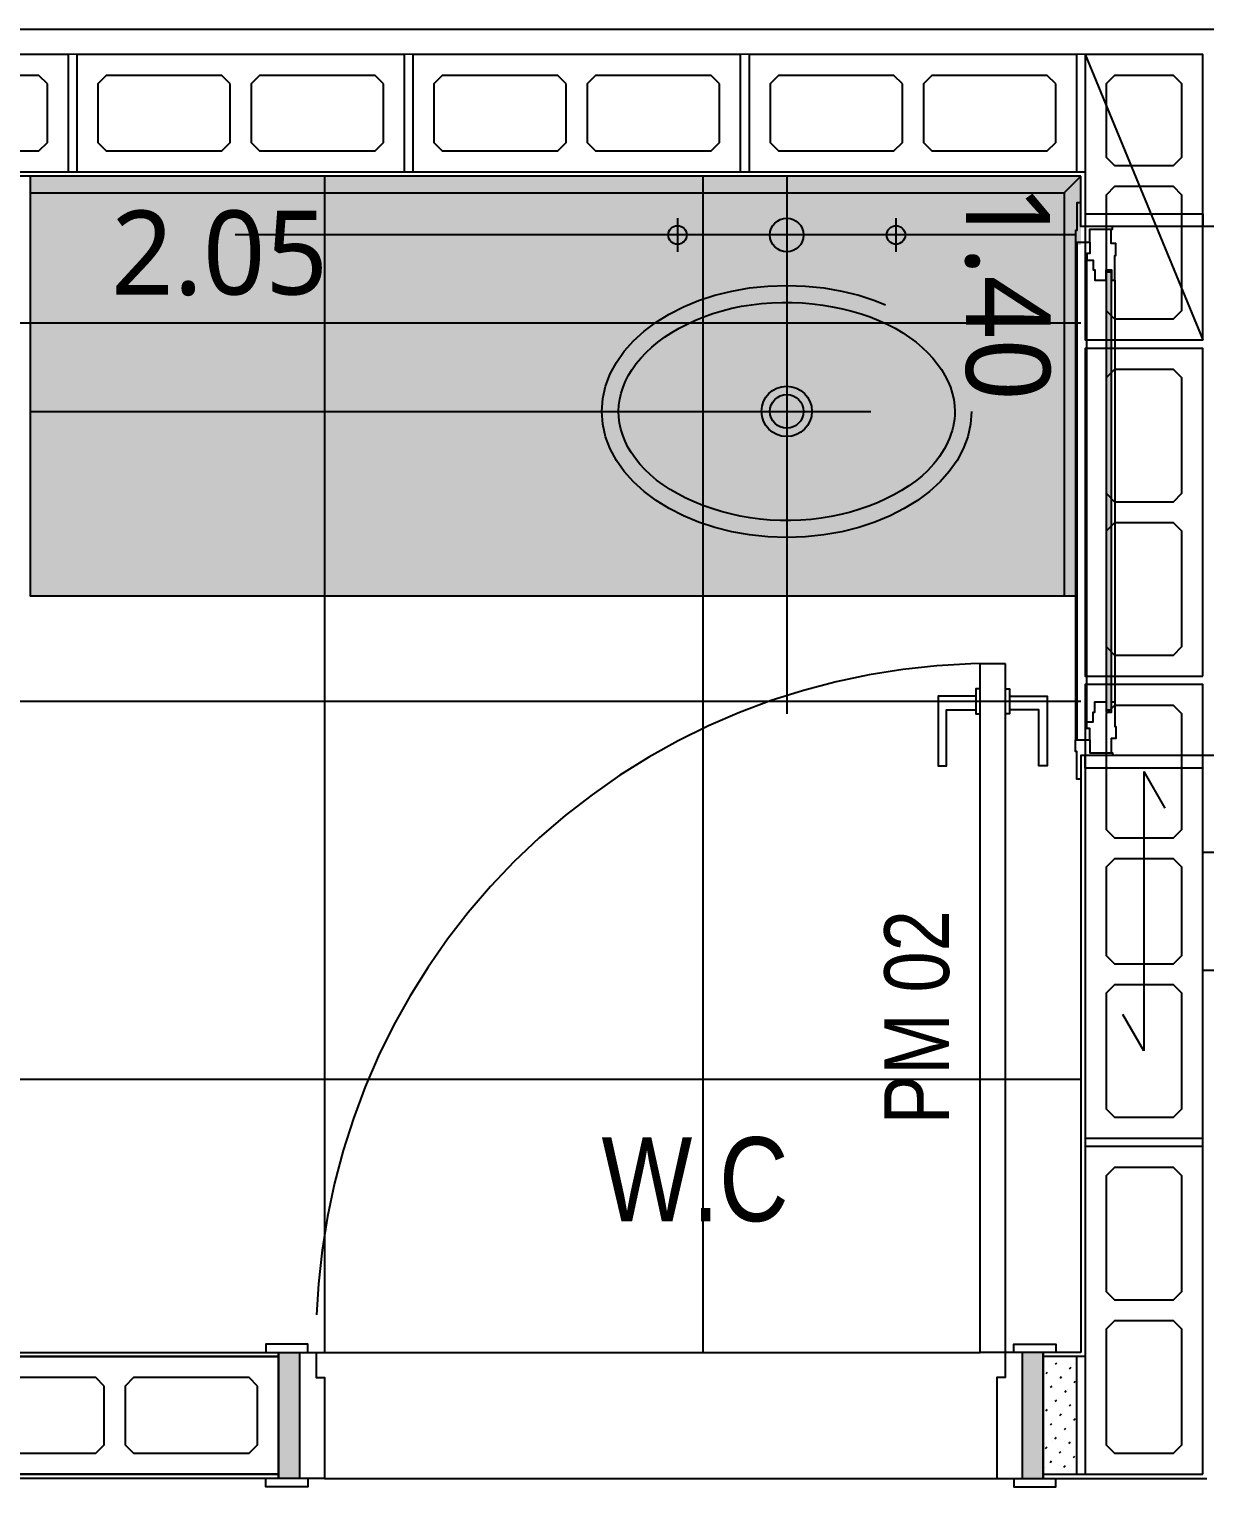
# Model space of a CAD drawing. Header units: millimetres. Extents: x -16.5 to 79.8, y -29.3 to 65.7.
# Drawn here: x 15.273 to 16.672, y -5.835 to -4.1 of the extents above; entities that cross this region are included whole.
import ezdxf

# ---------------------------------------------------------------- set-up
doc = ezdxf.new("R2010")
doc.units = ezdxf.units.MM
doc.header["$LTSCALE"] = 20
doc.linetypes.add('HIDDEN', pattern=[0.375, 0.25, -0.125])
for name, color, linetype in [('ARQ-STA - COTAS_ALVENARIA', 1, 'Continuous'), ('ARQ-STA - JANELAS', 4, 'Continuous'), ('ARQ-STA - MOBILIÁRIO_GERAL', 251, 'Continuous'), ('ARQ-STA - PISOS_APARTAMENTOS - BANHEIROS', 8, 'Continuous'), ('ARQ-STA - PORTAS', 4, 'Continuous'), ('ARQ-STA - PORTAS_NOMENCLATURA', 4, 'Continuous'), ('ARQ-STA - REVESTIMENTOS', 4, 'Continuous'), ('ARQ-STA - TEXTOS', 2, 'Continuous'), ('ESTRUTURA - ARQ-STA - ALVENARIA_ESTRUTURAL', 5, 'Continuous'), ('ESTRUTURA - ARQ-STA - BLOCOS_ESTRUTURAIS', 250, 'Continuous')]:
    doc.layers.add(name, color=color, linetype=linetype)
doc.styles.add('COTAS', font='segoeuil.ttf')
doc.styles.add('PADRÃO', font='ARIALN.TTF')

# ---------------------------------------------------------------- blocks, each defined once
blk = doc.blocks.new('MS - L1A - PRE - TOB - TIPO_1_AO_16 - MOBILIÁRIO - LAYOUT_GERAL')
at = {"layer": 'ARQ-STA - MOBILIÁRIO_GERAL'}
h = blk.add_hatch(color=255, dxfattribs=at)
h.dxf.hatch_style = 1
h.paths.add_polyline_path([(3336.701560092415, 1266.854165399556), (3336.701560092415, 1266.936249597186), (3335.451715378833, 1266.936249597186), (3335.451715378833, 1266.436249597187), (3336.695154366566, 1266.436249597187), (3336.695154366566, 1266.821145544759), (3336.69698377469, 1266.821145544759), (3336.69698377469, 1266.854165399556)])
for points in [[(3336.695154366566, 1266.436249597187), (3335.451715378833, 1266.436249597187), (3335.451715378833, 1266.936249597186)], [(3336.681560092415, 1266.916249597187), (3336.701560092415, 1266.936249597186)], [(3335.451715378833, 1266.916249597187), (3336.681560092415, 1266.916249597187), (3336.681560092415, 1266.436252343997)]]:
    blk.add_lwpolyline(points, dxfattribs=at)
at = {"layer": 'ARQ-STA - MOBILIÁRIO_GERAL', "linetype": 'HIDDEN', "ltscale": 0.2}
for points in [[(3336.351555516286, 1266.936249597186), (3336.351556601139, 1266.296252363607)], [(3336.695154366566, 1266.866247981959), (3335.45169783627, 1266.866247981959)], [(3335.45169783627, 1266.65624798196), (3336.695154366566, 1266.65624798196)]]:
    blk.add_lwpolyline(points, dxfattribs=at)
at = {"layer": 'ARQ-STA - MOBILIÁRIO_GERAL', "linetype": 'HIDDEN', "ltscale": 0.1}
for points in [[(3336.221555516284, 1266.886252363607), (3336.221555516284, 1266.846252363607)], [(3336.481555516284, 1266.886252363607), (3336.481555516284, 1266.846252363607)]]:
    blk.add_lwpolyline(points, dxfattribs=at)
at = {"layer": 'ARQ-STA - MOBILIÁRIO_GERAL', "ltscale": 5}
for centre, radius in [((3336.221555516284, 1266.866252363606), 0.0109999999999673), ((3336.351555516283, 1266.866252363606), 0.02), ((3336.481555516284, 1266.866252363606), 0.0109999999999673), ((3336.35155672827, 1266.656252363607), 0.03), ((3336.35155672827, 1266.656252363607), 0.02)]:
    blk.add_circle(centre, radius, dxfattribs=at)
at = {"layer": 'ARQ-STA - MOBILIÁRIO_GERAL', "linetype": 'HIDDEN', "ltscale": 0.2}
blk.add_ellipse((3336.35155672827, 1266.656252363607), major_axis=(0.2199999999997999, 0), ratio=0.6818181818181818, dxfattribs=at)
at = {"layer": 'ARQ-STA - MOBILIÁRIO_GERAL'}
blk.add_open_spline([(3336.551556728271, 1266.656252363607), (3336.551556728271, 1266.694346566458), (3336.522886878727, 1266.734717042048), (3336.419588982753, 1266.785392686983), (3336.347516641031, 1266.793014168392), (3336.224683147396, 1266.764944770291), (3336.176679286034, 1266.72992971937), (3336.142546211638, 1266.654779036504), (3336.15238670248, 1266.614117536036), (3336.226400784398, 1266.547289791309), (3336.291189406953, 1266.525264828356), (3336.421448127182, 1266.527314833242), (3336.484491243812, 1266.55136392864), (3336.540793655884, 1266.607400380294), (3336.551556728271, 1266.632093905021), (3336.551556728271, 1266.656252363607)], degree=3, knots=[0, 0, 0, 0, 0.9470934410323923, 0.9470934410323923, 1.894186882064785, 1.894186882064785, 2.841280323097176, 2.841280323097176, 3.788373764129569, 3.788373764129569, 4.735467205161962, 4.735467205161962, 5.682560646194355, 5.682560646194355, 6.283185307179585, 6.283185307179585, 6.283185307179585, 6.283185307179585], dxfattribs=at)

msp = doc.modelspace()

# ---------------------------------------------------------------- hatches: boundary and pattern name
at = {"layer": 'ARQ-STA - JANELAS', "true_color": 0xaeeae5}
h = msp.add_hatch(color=254, dxfattribs=at)
h.dxf.hatch_style = 1
h.paths.add_polyline_path([(16.56113002697209, -4.389401777010537), (16.55502827000505, -4.389401777010537), (16.55502827000505, -4.910039313715604), (16.56113002697209, -4.910039313715604)])
at = {"layer": 'ARQ-STA - PISOS_APARTAMENTOS - BANHEIROS'}
h = msp.add_hatch(dxfattribs=at)
h.set_pattern_fill('_USER', color=256, scale=0.45, double=1, pattern_type=0)
h.set_pattern_definition([(0, (15.17492166579451, -4.450033325217902), (0, 0.45), []), (90, (15.17492166579451, -4.450033325217902), (-0.45, 2.755455298081545e-17), [])])
h.paths.add_polyline_path([(14.4749216657956, -4.27503332521772), (16.52492166579487, -4.27503332521772), (16.52492166579487, -5.675033325217584), (14.4749216657956, -5.675033325217584)])
at = {"layer": 'ARQ-STA - PORTAS'}
h = msp.add_hatch(color=23, dxfattribs=at)
h.dxf.hatch_style = 1
h.paths.add_polyline_path([(15.59490455041947, -5.825016184337819), (15.59490455041947, -5.675016184337955), (15.56990455041996, -5.675016184337955), (15.56990455041996, -5.825016184337819)])
h.paths.add_polyline_path([(16.47990455041913, -5.675016184337955), (16.45490455041962, -5.675016184337955), (16.45490455041962, -5.825016184337819), (16.47990455041913, -5.825016184337819)])

# ---------------------------------------------------------------- linework, layer by layer
at = {"layer": 'ARQ-STA - JANELAS', "color": 1}
for points in [[(16.52481220711327, -4.306812923472283), (16.52023588938807, -4.306812923472283), (16.52023588938807, -4.339832778269486), (16.51840648126456, -4.339832778269486), (16.51840648126456, -4.353403784620898), (16.53551193229653, -4.353403784620898), (16.53551193229653, -4.338134970814938), (16.5623380124601, -4.338134970814938), (16.5623380124601, -4.334720545362618), (16.52481220711327, -4.334720545362618), (16.52481220711327, -4.306788151696058)], [(16.53551193229653, -4.353403784620898), (16.53551193229653, -4.366965286911839), (16.53195256389638, -4.366965286911839), (16.53195256389638, -4.374999266917914), (16.53965892701963, -4.374999266917914), (16.53965892701963, -4.386512756522936), (16.54126246875053, -4.386512756522936), (16.54126246875053, -4.398716270456791), (16.55502827000505, -4.398716270456791), (16.55502827000505, -4.386461908548629), (16.56113002697209, -4.386461908548629), (16.56113002697209, -4.398716270456791), (16.56508291438201, -4.398716270456791), (16.56508291438201, -4.369427837015539), (16.5663032657754, -4.369427837015539), (16.5663032657754, -4.355190404093012), (16.5609359094894, -4.355190404093012), (16.5609359094894, -4.338134970814938)], [(16.53551193229653, -4.946037306105243), (16.53551193229653, -4.932475803814302), (16.53195256389638, -4.932475803814302), (16.53195256389638, -4.924441823807317), (16.53965892701963, -4.924441823807317), (16.53965892701963, -4.912928334202295), (16.54126246875053, -4.912928334202295), (16.54126246875053, -4.90072482026844), (16.55502827000505, -4.90072482026844), (16.55502827000505, -4.912979182177512), (16.56113002697209, -4.912979182177512), (16.56113002697209, -4.90072482026844), (16.56508291438201, -4.90072482026844), (16.56508291438201, -4.930013253709692), (16.5663032657754, -4.930013253709692), (16.5663032657754, -4.944250686633129), (16.5609359094894, -4.944250686633129), (16.5609359094894, -4.961306119910294)], [(16.52481220711327, -4.992628167252949), (16.52023588938807, -4.992628167252949), (16.52023588938807, -4.959608312456655), (16.51840648126456, -4.959608312456655), (16.51840648126456, -4.946037306105243), (16.53551193229653, -4.946037306105243), (16.53551193229653, -4.961306119910294), (16.5623380124601, -4.961306119910294), (16.5623380124601, -4.964720545362614), (16.52481220711327, -4.964720545362614), (16.52481220711327, -4.992652939030084)]]:
    msp.add_lwpolyline(points, dxfattribs=at)
at = {"layer": 'ARQ-STA - JANELAS', "color": 250}
for points in [[(16.51840648126456, -4.353403784620898), (16.51840648126456, -4.946037306105243)], [(16.52023588938807, -4.353403784620898), (16.52023588938807, -4.946037306105243)]]:
    msp.add_lwpolyline(points, dxfattribs=at)
at = {"layer": 'ARQ-STA - JANELAS', "color": 250, "linetype": 'HIDDEN', "ltscale": 0.25}
for points in [[(16.53195256389638, -4.924441823807317), (16.53195256389638, -4.374999266917914)], [(16.56508291438201, -4.398716270456791), (16.56508291438201, -4.90072482026844)]]:
    msp.add_lwpolyline(points, dxfattribs=at)
at = {"layer": 'ARQ-STA - JANELAS', "color": 250}
msp.add_lwpolyline([(16.56113002697209, -4.389401777010537), (16.55502827000505, -4.389401777010537), (16.55502827000505, -4.910039313715604), (16.56113002697209, -4.910039313715604)], close=True, dxfattribs=at)
at = {"layer": 'ARQ-STA - PORTAS', "color": 1}
msp.add_lwpolyline([(16.43490455042281, -4.855016184334931), (16.43490455042281, -5.675016184337841), (16.40490455042398, -5.675016184337841), (16.40490455042398, -4.855016184334931)], close=True, dxfattribs=at)
at = {"layer": 'ARQ-STA - PORTAS'}
for points in [[(16.40490455042398, -4.885016184334904), (16.39990455042478, -4.885016184334904), (16.39990455042478, -4.91501618433374), (16.40490455042398, -4.91501618433374)], [(16.43490455042281, -4.885016184334904), (16.43990455042201, -4.885016184334904), (16.43990455042201, -4.91501618433374), (16.43490455042281, -4.91501618433374)], [(16.39990455042478, -4.8940161843331), (16.3549045503956, -4.894016184311272), (16.35490455035922, -4.977016184335002), (16.36490455035944, -4.97701618433864), (16.36490455038855, -4.910016184324991), (16.39990455042478, -4.910016184341816)], [(16.43990455042201, -4.8940161843331), (16.48490455045119, -4.894016184311272), (16.48490455048757, -4.977016184335002), (16.47490455048736, -4.97701618433864), (16.47490455045825, -4.910016184324991), (16.43990455042201, -4.910016184341816)]]:
    msp.add_lwpolyline(points, dxfattribs=at)
at = {"layer": 'ARQ-STA - PORTAS', "color": 2}
for points in [[(15.60490455041787, -5.675016184337955), (15.60490455041787, -5.665016184337964), (15.55490455041678, -5.665016184337964), (15.55490455041678, -5.675016184338069)], [(16.44490455042122, -5.675016184337841), (16.44490455042122, -5.66501618433785), (16.49490455042231, -5.66501618433785), (16.49490455042231, -5.675016184337955)], [(15.60490455041787, -5.825016184338046), (15.60490455041787, -5.835016184338037), (15.55490455041678, -5.835016184338037), (15.55490455041678, -5.825016184337932)], [(16.44490455042122, -5.825016184337932), (16.44490455042122, -5.835016184337923), (16.49490455042231, -5.835016184337923), (16.49490455042231, -5.825016184337819)]]:
    msp.add_lwpolyline(points, dxfattribs=at)
at = {"layer": 'ARQ-STA - PORTAS', "color": 4}
for points in [[(15.56990455041996, -5.675016184337955), (15.59490455041947, -5.675016184337955), (15.59490455041947, -5.825016184337819), (15.56990455041996, -5.825016184337819)], [(16.47990455041913, -5.675016184337955), (16.45490455041962, -5.675016184337955), (16.45490455041962, -5.825016184337819), (16.47990455041913, -5.825016184337819)]]:
    msp.add_lwpolyline(points, close=True, dxfattribs=at)
at = {"layer": 'ARQ-STA - PORTAS', "color": 1}
for points in [[(15.59490455041947, -5.675016184337955), (15.61490455041627, -5.675016184337955), (15.61490455041991, -5.705016184337587), (15.62490455042012, -5.705016184337587), (15.62490455042012, -5.825016184337932), (15.59490455041947, -5.825016184337932)], [(16.45490455041962, -5.675016184337841), (16.43490455042281, -5.675016184337841), (16.43490455041918, -5.705016184337473), (16.42490455041896, -5.705016184337473), (16.42490455041896, -5.825016184337819), (16.45490455041962, -5.825016184337819)]]:
    msp.add_lwpolyline(points, dxfattribs=at)
at = {"layer": 'ARQ-STA - PORTAS', "color": 250, "linetype": 'HIDDEN', "ltscale": 0.25}
for points in [[(15.61490455041627, -5.675016184432429), (16.40490455042398, -5.675016184337841)], [(15.62490455042012, -5.825016184337819), (16.42490455041896, -5.825016184337819)]]:
    msp.add_lwpolyline(points, dxfattribs=at)
msp.add_arc((16.4199045504234, -5.660016184343725), 0.8051397394329386, 88.93250031631288, 181.067499690042, dxfattribs=at)
at = {"layer": 'ARQ-STA - REVESTIMENTOS'}
for p, q in [((13.59987192796627, -4.100021794852474), (16.69981220711344, -4.100022303589476)), ((16.52481220711326, -4.275021288096531), (14.4748234281413, -4.275021288096531)), ((16.52481220711325, -4.334720545362569), (16.52481220711326, -4.275021288096531)), ((16.52993250675595, -4.319720545362683), (16.52993250675595, -4.334720545362555)), ((16.66993199999993, -4.319720545362683), (16.66993199999993, -4.334720545362783)), ((16.69981220711343, -4.334720545362797), (16.52481220711325, -4.334720545362569)), ((16.69981271386933, -4.964720545362614), (16.52481271386915, -4.964720545362614)), ((16.52481271386915, -4.964720545362614), (16.52481271386916, -5.675016184337955)), ((16.52993250675602, -4.979720545362794), (16.52993250675602, -4.964720545362693)), ((16.66993199999999, -4.979720545362794), (16.66993199999999, -4.964720545362693)), ((14.47482342814084, -5.675016184338182), (15.56981289485504, -5.675016184338182)), ((15.56981289485504, -5.675016184338182), (15.56981289485504, -5.680016184338293)), ((16.52481271386916, -5.675016184337955), (16.47981289485398, -5.675016184337955)), ((16.47981289485398, -5.675016184337955), (16.47981289485398, -5.680016184338063)), ((15.56981289485504, -5.825015677582378), (13.6248232471574, -5.825015677564642)), ((15.56981289485504, -5.820015677582269), (15.56981289485504, -5.825015677582378)), ((16.47981289485398, -5.820015677582269), (16.47981289485398, -5.825015677582378)), ((16.47981289485398, -5.825015677582378), (16.67481220711335, -5.825015677582378))]:
    msp.add_line(p, q, dxfattribs=at)
at = {"layer": 'ESTRUTURA - ARQ-STA - ALVENARIA_ESTRUTURAL'}
for p, q in [((16.66993199999999, -4.129996999999974), (13.32948217648652, -4.129733443973858)), ((16.66993199999999, -4.319720545362683), (16.66993199999999, -4.129996999999974)), ((13.56993199999999, -4.269996999999975), (16.529932, -4.269996999999975)), ((16.529932, -4.269996999999975), (16.5299315, -4.319720545362683)), ((16.5299315, -4.319720545362683), (16.66993199999999, -4.319720545362683)), ((16.66993199999998, -4.979708728001244), (16.52993199999999, -4.979708728001244)), ((16.52993199999999, -4.979708728001244), (16.529932, -5.679996999999986)), ((16.66993199999999, -5.079996999999977), (16.66993199999998, -4.979708728001244)), ((18.019932, -5.079996999999977), (16.66993199999999, -5.079996999999977)), ((16.66993199999999, -5.819996999999979), (16.66993199999999, -5.21999699999997)), ((16.66993199999999, -5.21999699999997), (17.879932, -5.21999699999997)), ((11.87993199999999, -5.679996999999977), (15.56993199999999, -5.679996999999977)), ((15.56993199999999, -5.679996999999977), (15.56993199999999, -5.819996999999979)), ((16.529932, -5.679996999999986), (16.47993199999999, -5.679996999999986)), ((16.47993199999999, -5.679996999999986), (16.47993199999999, -5.819996999999979)), ((15.56993199999999, -5.819996999999979), (13.619932, -5.819996999999979)), ((16.47993199999999, -5.819996999999979), (16.66993199999999, -5.819996999999979))]:
    msp.add_line(p, q, dxfattribs=at)
at = {"layer": 'ESTRUTURA - ARQ-STA - BLOCOS_ESTRUTURAIS'}
for p, q in [((16.52993200000002, -4.129996999999975), (16.669932, -4.469996999999971)), ((16.599932, -4.983746999999973), (16.599932, -5.316246999999976)), ((16.599932, -4.983746999999973), (16.624932, -5.027048499999971)), ((16.599932, -5.316246999999976), (16.574932, -5.27294549999997)), ((16.47993200000001, -5.681608499999975), (16.47993200000001, -5.681608499999975)), ((16.49458450000002, -5.689052999999973), (16.4963525, -5.687285499999994)), ((16.51760950000001, -5.688124999999971), (16.51760950000001, -5.688124999999971)), ((16.47993200000001, -5.70370549999997), (16.47993200000001, -5.70370549999997)), ((16.48335900000001, -5.700278499999975), (16.48512700000001, -5.698510999999975)), ((16.50010900000001, -5.705625999999974), (16.50187650000001, -5.703858499999974)), ((16.51133400000001, -5.694400499999972), (16.513102, -5.692632999999972)), ((16.4888835, -5.716851499999976), (16.490651, -5.71508349999997)), ((16.505633, -5.722198999999975), (16.507401, -5.720430999999969)), ((16.508771, -5.719060999999975), (16.508771, -5.719060999999975)), ((16.51685850000001, -5.710973499999973), (16.51862600000001, -5.709205999999973)), ((16.47993200000001, -5.725802999999971), (16.47993200000001, -5.725802999999971)), ((16.49440749999999, -5.733423999999971), (16.49617549999999, -5.731656499999971)), ((16.5111575, -5.73877149999997), (16.512925, -5.73700399999997)), ((16.47993200000001, -5.747899999999973), (16.47993200000001, -5.747899999999973)), ((16.4831825, -5.744649499999973), (16.48495, -5.742881499999974)), ((16.48870650000001, -5.761222499999974), (16.4904745, -5.759454499999975)), ((16.49993200000002, -5.749996999999972), (16.5017, -5.748228999999974)), ((16.516505, -5.755521499999972), (16.51827249999999, -5.753753499999974)), ((16.47993200000001, -5.769996999999975), (16.47993200000001, -5.769996999999975)), ((16.49405400000001, -5.77797199999997), (16.495822, -5.776203999999971)), ((16.50527950000001, -5.766746499999975), (16.5070475, -5.764978999999975)), ((16.47993200000001, -5.79209399999997), (16.47993200000001, -5.79209399999997)), ((16.48282900000001, -5.789196999999973), (16.48459650000001, -5.787429499999995)), ((16.49109300000001, -5.780932999999969), (16.49109300000001, -5.780932999999969)), ((16.4994015, -5.794721499999973), (16.5011695, -5.792953499999975)), ((16.510627, -5.783495999999971), (16.512395, -5.781728499999971)), ((16.48225450000001, -5.811868999999994), (16.48225450000001, -5.811868999999994)), ((16.48817650000001, -5.805946999999975), (16.48994400000001, -5.804178999999969)), ((16.504749, -5.811470999999969), (16.50651700000002, -5.809703499999969)), ((16.5159745, -5.800245999999973), (16.5177425, -5.798477999999989)), ((16.47993200000001, -5.814190999999973), (16.47993200000001, -5.814190999999973)), ((16.4962235, -5.819996999999972), (16.4962235, -5.819996999999972)), ((16.5183205, -5.819996999999972), (16.5183205, -5.819996999999972))]:
    msp.add_line(p, q, dxfattribs=at)
for points in [[(15.31993199999999, -4.129996999999975), (14.92993200000001, -4.129996999999975), (14.92993200000001, -4.269996999999975), (15.31993199999999, -4.269996999999975), (15.31993199999999, -4.129996999999975)], [(15.719932, -4.129996999999975), (15.329932, -4.129996999999975), (15.329932, -4.269996999999975), (15.719932, -4.269996999999975), (15.719932, -4.129996999999975)], [(16.11993200000001, -4.129996999999975), (15.72993200000001, -4.129996999999975), (15.72993200000001, -4.269996999999975), (16.11993200000001, -4.269996999999975), (16.11993200000001, -4.129996999999975)], [(16.51993200000001, -4.129996999999975), (16.129932, -4.129996999999975), (16.129932, -4.269996999999975), (16.51993200000001, -4.269996999999975), (16.51993200000001, -4.129996999999975)], [(16.52993200000002, -4.129996999999975), (16.52993200000002, -4.469996999999971), (16.669932, -4.469996999999971), (16.669932, -4.129996999999975), (16.52993200000002, -4.129996999999975)], [(15.294932, -4.164996999999971), (15.284932, -4.154996999999973), (15.14743200000001, -4.154996999999973), (15.137432, -4.164996999999971), (15.137432, -4.234996999999971), (15.14743200000001, -4.244996999999969), (15.284932, -4.244996999999969), (15.294932, -4.234996999999971), (15.294932, -4.164996999999971)], [(15.512432, -4.164996999999971), (15.502432, -4.154996999999973), (15.36493200000001, -4.154996999999973), (15.35493200000001, -4.164996999999971), (15.35493200000001, -4.234996999999971), (15.36493200000001, -4.244996999999969), (15.502432, -4.244996999999969), (15.512432, -4.234996999999971), (15.512432, -4.164996999999971)], [(15.69493199999999, -4.164996999999971), (15.684932, -4.154996999999973), (15.54743200000001, -4.154996999999973), (15.537432, -4.164996999999971), (15.537432, -4.234996999999971), (15.54743200000001, -4.244996999999969), (15.684932, -4.244996999999969), (15.69493199999999, -4.234996999999971), (15.69493199999999, -4.164996999999971)], [(15.912432, -4.164996999999971), (15.902432, -4.154996999999973), (15.76493200000002, -4.154996999999973), (15.754932, -4.164996999999971), (15.754932, -4.234996999999971), (15.76493200000002, -4.244996999999969), (15.902432, -4.244996999999969), (15.912432, -4.234996999999971), (15.912432, -4.164996999999971)], [(16.094932, -4.164996999999971), (16.08493200000001, -4.154996999999973), (15.94743200000001, -4.154996999999973), (15.937432, -4.164996999999971), (15.937432, -4.234996999999971), (15.94743200000001, -4.244996999999969), (16.08493200000001, -4.244996999999969), (16.094932, -4.234996999999971), (16.094932, -4.164996999999971)], [(16.312432, -4.164996999999971), (16.30243200000001, -4.154996999999973), (16.16493199999999, -4.154996999999973), (16.154932, -4.164996999999971), (16.154932, -4.234996999999971), (16.16493199999999, -4.244996999999969), (16.30243200000001, -4.244996999999969), (16.312432, -4.234996999999971), (16.312432, -4.164996999999971)], [(16.49493200000001, -4.164996999999971), (16.48493200000001, -4.154996999999973), (16.347432, -4.154996999999973), (16.33743200000001, -4.164996999999971), (16.33743200000001, -4.234996999999971), (16.347432, -4.244996999999969), (16.48493200000001, -4.244996999999969), (16.49493200000001, -4.234996999999971), (16.49493200000001, -4.164996999999971)], [(16.564932, -4.154996999999973), (16.55493200000001, -4.164996999999971), (16.55493200000001, -4.25249699999997), (16.564932, -4.262496999999975), (16.63493199999999, -4.262496999999975), (16.64493200000001, -4.25249699999997), (16.64493200000001, -4.164996999999971), (16.63493199999999, -4.154996999999973), (16.564932, -4.154996999999973)], [(16.564932, -4.287496999999973), (16.55493200000001, -4.297496999999971), (16.55493200000001, -4.434996999999974), (16.564932, -4.444996999999972), (16.63493199999999, -4.444996999999972), (16.64493200000001, -4.434996999999974), (16.64493200000001, -4.297496999999971), (16.63493199999999, -4.287496999999973), (16.564932, -4.287496999999973)], [(16.669932, -4.869996999999969), (16.669932, -4.479996999999969), (16.52993200000002, -4.479996999999969), (16.52993200000002, -4.869996999999969), (16.669932, -4.869996999999969)], [(16.63493199999999, -4.662496999999995), (16.64493200000001, -4.652496999999975), (16.64493200000001, -4.514996999999973), (16.63493199999999, -4.504996999999975), (16.564932, -4.504996999999975), (16.55493200000001, -4.514996999999973), (16.55493200000001, -4.652496999999975), (16.564932, -4.662496999999995), (16.63493199999999, -4.662496999999995)], [(16.63493199999999, -4.844996999999971), (16.64493200000001, -4.834996999999994), (16.64493200000001, -4.69749699999997), (16.63493199999999, -4.687496999999972), (16.564932, -4.687496999999972), (16.55493200000001, -4.69749699999997), (16.55493200000001, -4.834996999999994), (16.564932, -4.844996999999971), (16.63493199999999, -4.844996999999971)], [(16.669932, -5.419996999999974), (16.669932, -4.879996999999975), (16.52993200000002, -4.879996999999975), (16.52993200000002, -5.419996999999974), (16.669932, -5.419996999999974)], [(16.63493199999999, -5.062496999999972), (16.64493200000001, -5.052496999999974), (16.64493200000001, -4.914996999999993), (16.63493199999999, -4.904996999999973), (16.564932, -4.904996999999973), (16.55493200000001, -4.914996999999993), (16.55493200000001, -5.052496999999974), (16.564932, -5.062496999999972), (16.63493199999999, -5.062496999999972)], [(16.63493199999999, -5.212496999999971), (16.64493200000001, -5.202496999999973), (16.64493200000001, -5.097496999999976), (16.63493199999999, -5.087496999999971), (16.564932, -5.087496999999971), (16.55493200000001, -5.097496999999976), (16.55493200000001, -5.202496999999973), (16.564932, -5.212496999999971), (16.63493199999999, -5.212496999999971)], [(16.63493199999999, -5.394996999999975), (16.64493200000001, -5.38499699999997), (16.64493200000001, -5.247496999999974), (16.63493199999999, -5.237496999999969), (16.564932, -5.237496999999969), (16.55493200000001, -5.247496999999974), (16.55493200000001, -5.38499699999997), (16.564932, -5.394996999999975), (16.63493199999999, -5.394996999999975)], [(16.669932, -5.819996999999972), (16.669932, -5.429996999999972), (16.52993200000002, -5.429996999999972), (16.52993200000002, -5.819996999999972), (16.669932, -5.819996999999972)], [(16.63493199999999, -5.612496999999969), (16.64493200000001, -5.602496999999971), (16.64493200000001, -5.464996999999975), (16.63493199999999, -5.45499699999997), (16.564932, -5.45499699999997), (16.55493200000001, -5.464996999999975), (16.55493200000001, -5.602496999999971), (16.564932, -5.612496999999969), (16.63493199999999, -5.612496999999969)], [(16.63493199999999, -5.794996999999974), (16.64493200000001, -5.784996999999976), (16.64493200000001, -5.647496999999973), (16.63493199999999, -5.637496999999975), (16.564932, -5.637496999999975), (16.55493200000001, -5.647496999999973), (16.55493200000001, -5.784996999999976), (16.564932, -5.794996999999974), (16.63493199999999, -5.794996999999974)], [(15.56993199999999, -5.679996999999972), (15.17993200000001, -5.679996999999972), (15.17993200000001, -5.819996999999972), (15.56993199999999, -5.819996999999972), (15.56993199999999, -5.679996999999972)], [(16.47993200000001, -5.819996999999972), (16.51993200000001, -5.819996999999972), (16.51993200000001, -5.679996999999972), (16.47993200000001, -5.679996999999972), (16.47993200000001, -5.819996999999972)], [(15.36243200000001, -5.714996999999975), (15.35243199999999, -5.70499699999997), (15.214932, -5.70499699999997), (15.204932, -5.714996999999975), (15.204932, -5.784996999999976), (15.214932, -5.794996999999974), (15.35243199999999, -5.794996999999974), (15.36243200000001, -5.784996999999976), (15.36243200000001, -5.714996999999975)], [(15.544932, -5.714996999999975), (15.534932, -5.70499699999997), (15.39743200000001, -5.70499699999997), (15.387432, -5.714996999999975), (15.387432, -5.784996999999976), (15.39743200000001, -5.794996999999974), (15.534932, -5.794996999999974), (15.544932, -5.784996999999976), (15.544932, -5.714996999999975)]]:
    msp.add_lwpolyline(points, dxfattribs=at)

# ---------------------------------------------------------------- block references
at = {"layer": 'ARQ-STA - MOBILIÁRIO_GERAL', "color": 251, "true_color": 0x636466}
msp.add_blockref('MS - L1A - PRE - TOB - TIPO_1_AO_16 - MOBILIÁRIO - LAYOUT_GERAL', (-3320.176736893415, -1271.211240157458), dxfattribs=at)

# ---------------------------------------------------------------- texts
at = {"layer": 'ARQ-STA - COTAS_ALVENARIA', "color": 1, "insert": (16.4372322704849, -4.413335572483248), "char_height": 0.1, "attachment_point": 5, "rotation": 270.0008284465968, "style": 'COTAS'}
msp.add_mtext('1.40', dxfattribs=at)
at = {"layer": 'ARQ-STA - COTAS_ALVENARIA', "color": 1, "insert": (15.49982880951325, -4.366894490056228), "char_height": 0.1, "attachment_point": 5, "style": 'COTAS'}
msp.add_mtext('2.05', dxfattribs=at)
at = {"layer": 'ARQ-STA - PORTAS_NOMENCLATURA', "color": 2, "style": 'PADRÃO'}
msp.add_text('PM 02', height=0.07700000000007001, rotation=89.99999999999997, dxfattribs=at).set_placement((16.3679288207129, -5.403510420856553))
at = {"layer": 'ARQ-STA - TEXTOS', "color": 1, "style": 'PADRÃO'}
msp.add_text('W.C', height=0.1, dxfattribs=at).set_placement((15.95436461298158, -5.518838613930433))

doc.saveas('drawing.dxf')
